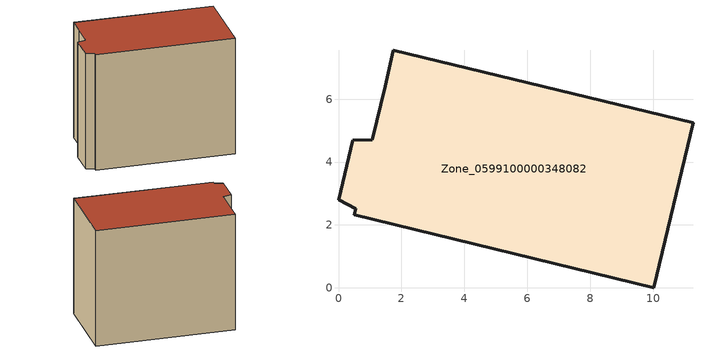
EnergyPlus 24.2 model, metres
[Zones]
Zone_0599100000348082
 floor ground (C_G): 10.03,0 0.5,2.32 0.55,2.51 0,2.81 0.45,4.69 1.07,4.71 1.48,6.41 1.74,7.56 11.27,5.25 z0
 wall outside (C_F): 1.48,6.41 1.07,4.71 0.45,4.69 0,2.81 0.55,2.51 0.5,2.32 10.03,0 11.27,5.25 1.74,7.56 1.48,6.41 z0:8.59
 roof outside (C_R): 10.03,0 11.27,5.25 1.74,7.56 1.48,6.41 1.07,4.71 0.45,4.69 0,2.81 0.55,2.51 0.5,2.32 z8.59
[BUILDING]
Pand.0599100000348082: North Axis=0; Terrain=City; Loads Convergence Tolerance Value=0.04; Temperature Convergence Tolerance Value=0.4; Solar Distribution=FullExterior; Maximum Number of Warmup Days=25; Minimum Number of Warmup Days=1
[Site:Location]
Rotterdam.The.Hague.AP_ZH_NLD Design_Conditions: Latitude=51.96; Longitude=4.45; Time Zone=1; Elevation=-4.5
[SITE:GROUNDTEMPERATURE:BUILDINGSURFACE]
18, 18, 18, 18, 18, 18, 18, 18, 18, 18, 18, 18
[MATERIAL] Thermal Absorptance=0.9; Solar Absorptance=0.7; Visible Absorptance=0.7
Name | Roughness | Thickness | Conductivity | Density | Specific Heat
G.TI.1992-2005 | MediumSmooth | 0.15 | 0.06 | 540 | 1210
F.TI.1992-2005 | Rough | 0.3 | 0.12 | 1920 | 840
R.TI.1992-2005 | MediumRough | 0.2 | 0.08 | 1500 | 1000
[CONSTRUCTION]
C_G: G.TI.1992-2005
C_F: F.TI.1992-2005
C_R: R.TI.1992-2005
[ZONE]
Zone_0599100000348082: Type=1; Multiplier=1; Ceiling Height=Autocalculate; Volume=Autocalculate; Floor Area=autocalculate; Part of Total Floor Area=Yes
[ZONEINFILTRATION:DESIGNFLOWRATE]
Infil_Zone_0599100000348082: Zone or ZoneList or Space or SpaceList=Zone_0599100000348082; Schedule=AlwaysOn; Design Flow Rate Calculation Method=Flow/Area; Flow Rate per Floor Area=0.0015; Constant Term Coefficient=1; Temperature Term Coefficient=0; Velocity Term Coefficient=0; Velocity Squared Term Coefficient=0
[HVACTEMPLATE:ZONE:IDEALLOADSAIRSYSTEM]
Zone_0599100000348082: Maximum Heating Supply Air Temperature=50; Minimum Cooling Supply Air Temperature=13; Maximum Heating Supply Air Humidity Ratio=0.0156; Minimum Cooling Supply Air Humidity Ratio=0.0077; Heating Limit=NoLimit; Cooling Limit=NoLimit; Dehumidification Control Type=ConstantSensibleHeatRatio; Cooling Sensible Heat Ratio=0.7; Dehumidification Setpoint=60; Humidification Control Type=None; Humidification Setpoint=30; Outdoor Air Method=None; Outdoor Air Flow Rate per Person=0.00944; Outdoor Air Flow Rate per Zone Floor Area=0; Outdoor Air Flow Rate per Zone=0; Demand Controlled Ventilation Type=None; Outdoor Air Economizer Type=NoEconomizer; Heat Recovery Type=None; Sensible Heat Recovery Effectiveness=0.7; Latent Heat Recovery Effectiveness=0.65
[ZONECONTROL:THERMOSTAT]
ThermostatControl_Zone_0599100000348082: Zone or ZoneList=Zone_0599100000348082; Control Type Schedule=DualSetpointControlType; Control 1=Thermostat_Zone_0599100000348082; Temperature Difference Between Cutout And Setpoint=0
[THERMOSTATSETPOINT:DUALSETPOINT]
Thermostat_Zone_0599100000348082: Heating Setpoint Temperature Schedule=HeatingSetpoint_Zone_0599100000348082; Cooling Setpoint Temperature Schedule=CoolingSetpoint_Zone_0599100000348082
[SCHEDULE:COMPACT]
HeatingSetpoint_Zone_0599100000348082: Through: 12/31, For: AllDays, Until: 24:00, 21
CoolingSetpoint_Zone_0599100000348082: Through: 12/31, For: AllDays, Until: 24:00, 24
DualSetpointControlType: Through: 12/31, For: AllDays, Until: 24:00, 4
AlwaysOn: Through: 12/31, For: AllDays, Until: 24:00, 1
